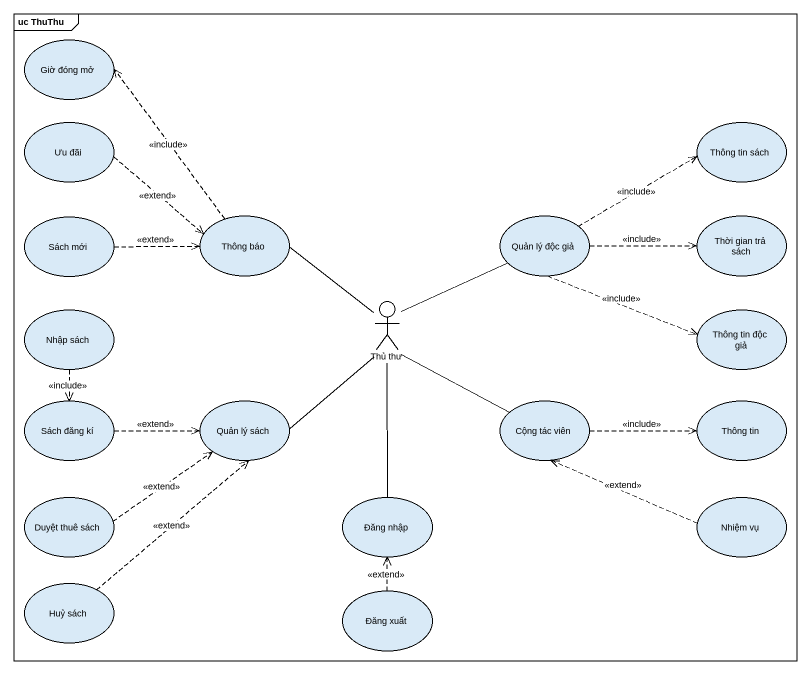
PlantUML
@startuml
mainframe uc ThuThu
usecase "Giờ đóng mở" as Giờ_đóng_mở
usecase "Ưu đãi" as Ưu_đãi
usecase "Thông tin sách" as Thông_tin_sách
usecase "Sách mới" as Sách_mới
usecase "Thông báo" as Thông_báo
usecase "Quản lý độc giả" as Quản_lý_độc_giả
usecase "Thời gian trả sách" as Thời_gian_trả_sách
usecase "Nhập sách" as Nhập_sách
actor "Thủ thư" as Thủ_thư
usecase "Thông tin độc giả" as Thông_tin_độc_giả
usecase "Sách đăng kí" as Sách_đăng_kí
usecase "Quản lý sách" as Quản_lý_sách
usecase "Cộng tác viên" as Cộng_tác_viên
usecase "Thông tin" as Thông_tin
usecase "Duyệt thuê sách" as Duyệt_thuê_sách
usecase "Đăng nhập" as Đăng_nhập
usecase "Nhiệm vụ" as Nhiệm_vụ
usecase "Huỷ sách" as Huỷ_sách
usecase "Đăng xuất" as Đăng_xuất
Ưu_đãi .right.> Thông_báo : <<extend>>
Sách_mới .right.> Thông_báo : <<extend>>
Thông_báo .up.> Giờ_đóng_mở : <<include>>
Quản_lý_độc_giả .right.> Thông_tin_sách : <<include>>
Quản_lý_độc_giả .right.> Thời_gian_trả_sách : <<include>>
Quản_lý_độc_giả .right.> Thông_tin_độc_giả : <<include>>
Nhập_sách ..> Sách_đăng_kí : <<include>>
Thủ_thư -up- Thông_báo
Thủ_thư -right- Quản_lý_độc_giả
Thủ_thư -- Quản_lý_sách
Thủ_thư -right- Cộng_tác_viên
Thủ_thư -- Đăng_nhập
Sách_đăng_kí .right.> Quản_lý_sách : <<extend>>
Cộng_tác_viên .right.> Thông_tin : <<include>>
Duyệt_thuê_sách .right.> Quản_lý_sách : <<extend>>
Nhiệm_vụ .left.> Cộng_tác_viên : <<extend>>
Huỷ_sách .up.> Quản_lý_sách : <<extend>>
Đăng_xuất .up.> Đăng_nhập : <<extend>>
@enduml
